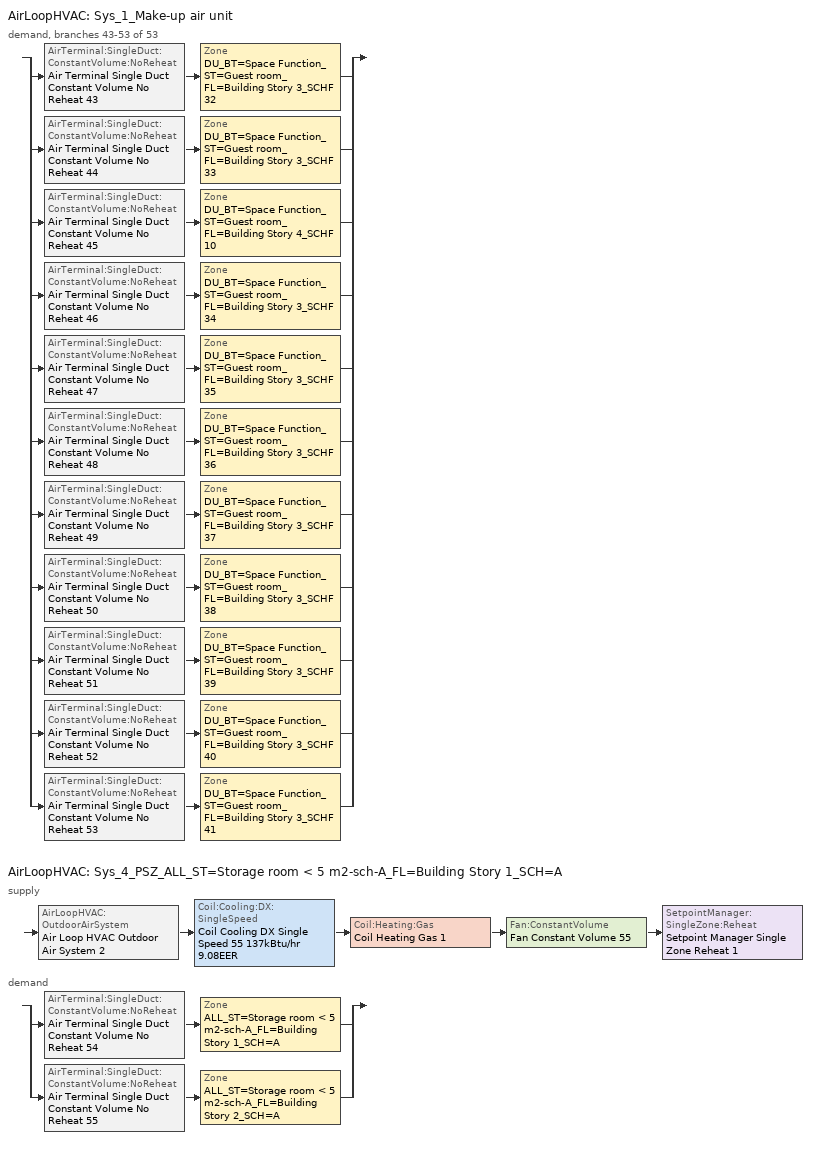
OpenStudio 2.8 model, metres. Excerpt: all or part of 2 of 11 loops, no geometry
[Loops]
AirLoopHVAC 'Sys_1_Make-up air unit'
 demand, branches 43-53 of 53: split
  | AirTerminal:SingleDuct:ConstantVolume:NoReheat 'Air Terminal Single Duct Constant Volume No Reheat 43' > Zone 'DU_BT=Space Function_ST=Guest room_FL=Building Story 3_SCHF 32'
  | AirTerminal:SingleDuct:ConstantVolume:NoReheat 'Air Terminal Single Duct Constant Volume No Reheat 44' > Zone 'DU_BT=Space Function_ST=Guest room_FL=Building Story 3_SCHF 33'
  | AirTerminal:SingleDuct:ConstantVolume:NoReheat 'Air Terminal Single Duct Constant Volume No Reheat 45' > Zone 'DU_BT=Space Function_ST=Guest room_FL=Building Story 4_SCHF 10'
  | AirTerminal:SingleDuct:ConstantVolume:NoReheat 'Air Terminal Single Duct Constant Volume No Reheat 46' > Zone 'DU_BT=Space Function_ST=Guest room_FL=Building Story 3_SCHF 34'
  | AirTerminal:SingleDuct:ConstantVolume:NoReheat 'Air Terminal Single Duct Constant Volume No Reheat 47' > Zone 'DU_BT=Space Function_ST=Guest room_FL=Building Story 3_SCHF 35'
  | AirTerminal:SingleDuct:ConstantVolume:NoReheat 'Air Terminal Single Duct Constant Volume No Reheat 48' > Zone 'DU_BT=Space Function_ST=Guest room_FL=Building Story 3_SCHF 36'
  | AirTerminal:SingleDuct:ConstantVolume:NoReheat 'Air Terminal Single Duct Constant Volume No Reheat 49' > Zone 'DU_BT=Space Function_ST=Guest room_FL=Building Story 3_SCHF 37'
  | AirTerminal:SingleDuct:ConstantVolume:NoReheat 'Air Terminal Single Duct Constant Volume No Reheat 50' > Zone 'DU_BT=Space Function_ST=Guest room_FL=Building Story 3_SCHF 38'
  | AirTerminal:SingleDuct:ConstantVolume:NoReheat 'Air Terminal Single Duct Constant Volume No Reheat 51' > Zone 'DU_BT=Space Function_ST=Guest room_FL=Building Story 3_SCHF 39'
  | AirTerminal:SingleDuct:ConstantVolume:NoReheat 'Air Terminal Single Duct Constant Volume No Reheat 52' > Zone 'DU_BT=Space Function_ST=Guest room_FL=Building Story 3_SCHF 40'
  | AirTerminal:SingleDuct:ConstantVolume:NoReheat 'Air Terminal Single Duct Constant Volume No Reheat 53' > Zone 'DU_BT=Space Function_ST=Guest room_FL=Building Story 3_SCHF 41'
AirLoopHVAC 'Sys_4_PSZ_ALL_ST=Storage room < 5 m2-sch-A_FL=Building Story 1_SCH=A'
 supply: AirLoopHVAC:OutdoorAirSystem 'Air Loop HVAC Outdoor Air System 2' > Coil:Cooling:DX:SingleSpeed 'Coil Cooling DX Single Speed 55 137kBtu/hr 9.08EER' > Coil:Heating:Gas 'Coil Heating Gas 1' > Fan:ConstantVolume 'Fan Constant Volume 55' > SetpointManager:SingleZone:Reheat 'Setpoint Manager Single Zone Reheat 1'
 demand: split
  | AirTerminal:SingleDuct:ConstantVolume:NoReheat 'Air Terminal Single Duct Constant Volume No Reheat 54' > Zone 'ALL_ST=Storage room < 5 m2-sch-A_FL=Building Story 1_SCH=A'
  | AirTerminal:SingleDuct:ConstantVolume:NoReheat 'Air Terminal Single Duct Constant Volume No Reheat 55' > Zone 'ALL_ST=Storage room < 5 m2-sch-A_FL=Building Story 2_SCH=A'
[Sizing:Zone] Zone Cooling Design Supply Air Temperature Input Method=SupplyAirTemperature; Zone Cooling Design Supply Air Temperature {C}=13; Zone Cooling Design Supply Air Temperature Difference {deltaC}=11.11; Zone Heating Design Supply Air Temperature Input Method=SupplyAirTemperature; Zone Heating Design Supply Air Temperature {C}=43; Zone Heating Design Supply Air Temperature Difference {deltaC}=11.11; Zone Cooling Design Supply Air Humidity Ratio {kg-H2O/kg-air}=0.0085; Zone Heating Design Supply Air Humidity Ratio {kg-H2O/kg-air}=0.008; Zone Heating Sizing Factor=1.3; Zone Cooling Sizing Factor=1.1; Cooling Design Air Flow Method=DesignDay; Heating Design Air Flow Method=DesignDay; Account for Dedicated Outdoor Air System=No; Dedicated Outdoor Air System Control Strategy=NeutralSupplyAir; Dedicated Outdoor Air Low Setpoint Temperature for Design {C}=autosize; Dedicated Outdoor Air High Setpoint Temperature for Design {C}=autosize
DU_BT=Space Function_ST=Guest room_FL=Building Story 3_SCHF 32; DU_BT=Space Function_ST=Guest room_FL=Building Story 3_SCHF 33; DU_BT=Space Function_ST=Guest room_FL=Building Story 4_SCHF 10; DU_BT=Space Function_ST=Guest room_FL=Building Story 3_SCHF 34; DU_BT=Space Function_ST=Guest room_FL=Building Story 3_SCHF 35; DU_BT=Space Function_ST=Guest room_FL=Building Story 3_SCHF 36; DU_BT=Space Function_ST=Guest room_FL=Building Story 3_SCHF 37; DU_BT=Space Function_ST=Guest room_FL=Building Story 3_SCHF 38; DU_BT=Space Function_ST=Guest room_FL=Building Story 3_SCHF 39; DU_BT=Space Function_ST=Guest room_FL=Building Story 3_SCHF 40; DU_BT=Space Function_ST=Guest room_FL=Building Story 3_SCHF 41; ALL_ST=Storage room < 5 m2-sch-A_FL=Building Story 1_SCH=A; ALL_ST=Storage room < 5 m2-sch-A_FL=Building Story 2_SCH=A
[Zone equipment]
DU_BT=Space Function_ST=Guest room_FL=Building Story 3_SCHF 32: DU_BT=Space Function_ST=Guest room_FL=Building Story 3_SCHF 32 PTAC, Zone HVAC Baseboard Convective Water 43, Air Terminal Single Duct Constant Volume No Reheat 43
DU_BT=Space Function_ST=Guest room_FL=Building Story 3_SCHF 33: DU_BT=Space Function_ST=Guest room_FL=Building Story 3_SCHF 33 PTAC, Zone HVAC Baseboard Convective Water 44, Air Terminal Single Duct Constant Volume No Reheat 44
DU_BT=Space Function_ST=Guest room_FL=Building Story 4_SCHF 10: DU_BT=Space Function_ST=Guest room_FL=Building Story 4_SCHF 10 PTAC, Zone HVAC Baseboard Convective Water 45, Air Terminal Single Duct Constant Volume No Reheat 45
DU_BT=Space Function_ST=Guest room_FL=Building Story 3_SCHF 34: DU_BT=Space Function_ST=Guest room_FL=Building Story 3_SCHF 34 PTAC, Zone HVAC Baseboard Convective Water 46, Air Terminal Single Duct Constant Volume No Reheat 46
DU_BT=Space Function_ST=Guest room_FL=Building Story 3_SCHF 35: DU_BT=Space Function_ST=Guest room_FL=Building Story 3_SCHF 35 PTAC, Zone HVAC Baseboard Convective Water 47, Air Terminal Single Duct Constant Volume No Reheat 47
DU_BT=Space Function_ST=Guest room_FL=Building Story 3_SCHF 36: DU_BT=Space Function_ST=Guest room_FL=Building Story 3_SCHF 36 PTAC, Zone HVAC Baseboard Convective Water 48, Air Terminal Single Duct Constant Volume No Reheat 48
DU_BT=Space Function_ST=Guest room_FL=Building Story 3_SCHF 37: DU_BT=Space Function_ST=Guest room_FL=Building Story 3_SCHF 37 PTAC, Zone HVAC Baseboard Convective Water 49, Air Terminal Single Duct Constant Volume No Reheat 49
DU_BT=Space Function_ST=Guest room_FL=Building Story 3_SCHF 38: DU_BT=Space Function_ST=Guest room_FL=Building Story 3_SCHF 38 PTAC, Zone HVAC Baseboard Convective Water 50, Air Terminal Single Duct Constant Volume No Reheat 50
DU_BT=Space Function_ST=Guest room_FL=Building Story 3_SCHF 39: DU_BT=Space Function_ST=Guest room_FL=Building Story 3_SCHF 39 PTAC, Zone HVAC Baseboard Convective Water 51, Air Terminal Single Duct Constant Volume No Reheat 51
DU_BT=Space Function_ST=Guest room_FL=Building Story 3_SCHF 40: DU_BT=Space Function_ST=Guest room_FL=Building Story 3_SCHF 40 PTAC, Zone HVAC Baseboard Convective Water 52, Air Terminal Single Duct Constant Volume No Reheat 52
DU_BT=Space Function_ST=Guest room_FL=Building Story 3_SCHF 41: DU_BT=Space Function_ST=Guest room_FL=Building Story 3_SCHF 41 PTAC, Zone HVAC Baseboard Convective Water 53, Air Terminal Single Duct Constant Volume No Reheat 53
ALL_ST=Storage room < 5 m2-sch-A_FL=Building Story 1_SCH=A: Air Terminal Single Duct Constant Volume No Reheat 54, Zone HVAC Baseboard Convective Water 54
ALL_ST=Storage room < 5 m2-sch-A_FL=Building Story 2_SCH=A: Air Terminal Single Duct Constant Volume No Reheat 55, Zone HVAC Baseboard Convective Water 55
[AirLoopHVAC]
Sys_4_PSZ_ALL_ST=Storage room < 5 m2-sch-A_FL=Building Story 1_SCH=A: Availability Schedule=Sys_4_PSZ_ALL_ST=Storage room < 5 m2-sch-A_FL=Building Story 1_SCH=A Occ Sch; Design Supply Air Flow Rate {m3/s}=AutoSize
[Sizing:System]
Sys_4_PSZ_ALL_ST=Storage room < 5 m2-sch-A_FL=Building Story 1_SCH=A: Type of Load to Size On=Sensible; Design Outdoor Air Flow Rate {m3/s}=Autosize; Central Heating Maximum System Air Flow Ratio=1; Preheat Design Temperature {C}=7; Preheat Design Humidity Ratio {kg-H2O/kg-Air}=0.008; Precool Design Temperature {C}=13; Precool Design Humidity Ratio {kg-H2O/kg-Air}=0.008; Central Cooling Design Supply Air Temperature {C}=13; Central Heating Design Supply Air Temperature {C}=43; Sizing Option=NonCoincident; 100% Outdoor Air in Cooling=No; 100% Outdoor Air in Heating=No; Central Cooling Design Supply Air Humidity Ratio {kg-H2O/kg-Air}=0.0085; Central Heating Design Supply Air Humidity Ratio {kg-H2O/kg-Air}=0.008; Cooling Design Air Flow Method=DesignDay; Cooling Design Air Flow Rate {m3/s}=0; Heating Design Air Flow Method=DesignDay; Heating Design Air Flow Rate {m3/s}=0; System Outdoor Air Method=ZoneSum; Zone Maximum Outdoor Air Fraction=1; Cooling Supply Air Flow Rate Per Floor Area {m3/s-m2}=0.00996765; Cooling Fraction of Autosized Cooling Supply Air Flow Rate=1; Cooling Supply Air Flow Rate Per Unit Cooling Capacity {m3/s-W}=3.94755e-05; Heating Supply Air Flow Rate Per Floor Area {m3/s-m2}=0.00996765; Heating Fraction of Autosized Heating Supply Air Flow Rate=1; Heating Fraction of Autosized Cooling Supply Air Flow Rate=1; Heating Supply Air Flow Rate Per Unit Heating Capacity {m3/s-W}=3.15882e-05; Cooling Design Capacity Method=CoolingDesignCapacity; Cooling Design Capacity {W}=autosize; Cooling Design Capacity Per Floor Area {W/m2}=234.7; Fraction of Autosized Cooling Design Capacity=1; Heating Design Capacity Method=HeatingDesignCapacity; Heating Design Capacity {W}=autosize; Heating Design Capacity Per Floor Area {W/m2}=157; Fraction of Autosized Heating Design Capacity=1; Central Cooling Capacity Control Method=OnOff
[Fan:ConstantVolume] Availability Schedule=Always On Discrete; Fan Total Efficiency=0.39975; Pressure Rise {Pa}=640; Maximum Flow Rate {m3/s}=AutoSize; Motor Efficiency=0.615
Fan Constant Volume 44; Fan Constant Volume 45; Fan Constant Volume 46; Fan Constant Volume 47; Fan Constant Volume 48; Fan Constant Volume 49; Fan Constant Volume 50; Fan Constant Volume 51; Fan Constant Volume 52; Fan Constant Volume 53; Fan Constant Volume 54; Fan Constant Volume 55
[Coil:Cooling:DX:SingleSpeed] Availability Schedule=Always On Discrete; Rated Total Cooling Capacity {W}=autosize; Rated Sensible Heat Ratio=autosize; Rated Air Flow Rate {m3/s}=autosize; Rated Evaporator Fan Power Per Volume Flow Rate {W/(m3/s)}=773.3; Total Cooling Capacity Function of Temperature Curve=DXCOOL-NECB2011-REF-CAPFT; Total Cooling Capacity Function of Flow Fraction Curve=DXCOOL-NECB2011-REF-CAPFFLOW; Energy Input Ratio Function of Temperature Curve=DXCOOL-NECB2011-REF-COOLEIRFT; Energy Input Ratio Function of Flow Fraction Curve=DXCOOL-NECB2011-REF-COOLEIRFFLOW; Part Load Fraction Correlation Curve=DXCOOL-NECB2011-REF-COOLPLFFPLR; Condenser Type=AirCooled; Evaporative Condenser Effectiveness=0; Evaporative Condenser Air Flow Rate {m3/s}=Autosize; Evaporative Condenser Pump Rated Power Consumption {W}=Autosize; Crankcase Heater Capacity {W}=0; Maximum Outdoor Dry-Bulb Temperature for Crankcase Heater Operation {C}=0; Basin Heater Capacity {W/K}=0; Basin Heater Setpoint Temperature {C}=10
Name | Rated COP {W/W}
Coil Cooling DX Single Speed 44 5kBtu/hr 11.0EER; Coil Cooling DX Single Speed 45 5kBtu/hr 11.0EER; Coil Cooling DX Single Speed 47 5kBtu/hr 11.0EER; Coil Cooling DX Single Speed 48 5kBtu/hr 11.0EER; Coil Cooling DX Single Speed 49 5kBtu/hr 11.0EER; Coil Cooling DX Single Speed 50 5kBtu/hr 11.0EER; Coil Cooling DX Single Speed 51 5kBtu/hr 11.0EER; Coil Cooling DX Single Speed 52 5kBtu/hr 11.0EER; Coil Cooling DX Single Speed 53 5kBtu/hr 11.0EER; Coil Cooling DX Single Speed 54 3kBtu/hr 11.0EER | 3.80183
Coil Cooling DX Single Speed 46 22kBtu/hr 9.3EER | 3.23448
Coil Cooling DX Single Speed 55 137kBtu/hr 9.08EER | 3.15956
[Controller:OutdoorAir]
Controller Outdoor Air 2: Minimum Outdoor Air Flow Rate {m3/s}=autosize; Maximum Outdoor Air Flow Rate {m3/s}=Autosize; Economizer Control Type=DifferentialEnthalpy; Economizer Control Action Type=ModulateFlow; Lockout Type=NoLockout; Minimum Limit Type=FixedMinimum; Minimum Outdoor Air Schedule=Sys_4_PSZ_ALL_ST=Storage room < 5 m2-sch-A_FL=Building Story 1_SCH=A Occ Sch; Controller Mechanical Ventilation=Controller Mechanical Ventilation 2; High Humidity Control=No; Heat Recovery Bypass Control Type=BypassWhenWithinEconomizerLimits
[Controller:MechanicalVentilation]
Controller Mechanical Ventilation 2: Availability Schedule=Always On Discrete; System Outdoor Air Method=ZoneSum
[AirLoopHVAC:OutdoorAirSystem]
Air Loop HVAC Outdoor Air System 2: Controller=Controller Outdoor Air 2
[Coil:Heating:Electric] Availability Schedule=ON_OFF_ALWAYS_OFF
Coil Heating Electric 43; Coil Heating Electric 44; Coil Heating Electric 45; Coil Heating Electric 46; Coil Heating Electric 47; Coil Heating Electric 48; Coil Heating Electric 49; Coil Heating Electric 50; Coil Heating Electric 51; Coil Heating Electric 52; Coil Heating Electric 53
[ZoneHVAC:PackagedTerminalAirConditioner] Availability Schedule=Always On Discrete; Supply Air Flow Rate During Cooling Operation {m3/s}=Autosize; Supply Air Flow Rate During Heating Operation {m3/s}=Autosize; Supply Air Flow Rate When No Cooling or Heating is Needed {m3/s}=Autosize; Outdoor Air Flow Rate During Cooling Operation {m3/s}=1e-05; Outdoor Air Flow Rate During Heating Operation {m3/s}=1e-05; Outdoor Air Flow Rate When No Cooling or Heating is Needed {m3/s}=1e-05; Fan Placement=DrawThrough
Name | Supply Air Fan | Heating Coil | Cooling Coil
DU_BT=Space Function_ST=Guest room_FL=Building Story 3_SCHF 32 PTAC | Fan Constant Volume 44 | Coil Heating Electric 43 | Coil Cooling DX Single Speed 44 5kBtu/hr 11.0EER
DU_BT=Space Function_ST=Guest room_FL=Building Story 3_SCHF 33 PTAC | Fan Constant Volume 45 | Coil Heating Electric 44 | Coil Cooling DX Single Speed 45 5kBtu/hr 11.0EER
DU_BT=Space Function_ST=Guest room_FL=Building Story 4_SCHF 10 PTAC | Fan Constant Volume 46 | Coil Heating Electric 45 | Coil Cooling DX Single Speed 46 22kBtu/hr 9.3EER
DU_BT=Space Function_ST=Guest room_FL=Building Story 3_SCHF 34 PTAC | Fan Constant Volume 47 | Coil Heating Electric 46 | Coil Cooling DX Single Speed 47 5kBtu/hr 11.0EER
DU_BT=Space Function_ST=Guest room_FL=Building Story 3_SCHF 35 PTAC | Fan Constant Volume 48 | Coil Heating Electric 47 | Coil Cooling DX Single Speed 48 5kBtu/hr 11.0EER
DU_BT=Space Function_ST=Guest room_FL=Building Story 3_SCHF 36 PTAC | Fan Constant Volume 49 | Coil Heating Electric 48 | Coil Cooling DX Single Speed 49 5kBtu/hr 11.0EER
DU_BT=Space Function_ST=Guest room_FL=Building Story 3_SCHF 37 PTAC | Fan Constant Volume 50 | Coil Heating Electric 49 | Coil Cooling DX Single Speed 50 5kBtu/hr 11.0EER
DU_BT=Space Function_ST=Guest room_FL=Building Story 3_SCHF 38 PTAC | Fan Constant Volume 51 | Coil Heating Electric 50 | Coil Cooling DX Single Speed 51 5kBtu/hr 11.0EER
DU_BT=Space Function_ST=Guest room_FL=Building Story 3_SCHF 39 PTAC | Fan Constant Volume 52 | Coil Heating Electric 51 | Coil Cooling DX Single Speed 52 5kBtu/hr 11.0EER
DU_BT=Space Function_ST=Guest room_FL=Building Story 3_SCHF 40 PTAC | Fan Constant Volume 53 | Coil Heating Electric 52 | Coil Cooling DX Single Speed 53 5kBtu/hr 11.0EER
DU_BT=Space Function_ST=Guest room_FL=Building Story 3_SCHF 41 PTAC | Fan Constant Volume 54 | Coil Heating Electric 53 | Coil Cooling DX Single Speed 54 3kBtu/hr 11.0EER
[AirTerminal:SingleDuct:ConstantVolume:NoReheat] Availability Schedule=Always On Discrete; Maximum Air Flow Rate {m3/s}=AutoSize
Air Terminal Single Duct Constant Volume No Reheat 43; Air Terminal Single Duct Constant Volume No Reheat 44; Air Terminal Single Duct Constant Volume No Reheat 45; Air Terminal Single Duct Constant Volume No Reheat 46; Air Terminal Single Duct Constant Volume No Reheat 47; Air Terminal Single Duct Constant Volume No Reheat 48; Air Terminal Single Duct Constant Volume No Reheat 49; Air Terminal Single Duct Constant Volume No Reheat 50; Air Terminal Single Duct Constant Volume No Reheat 51; Air Terminal Single Duct Constant Volume No Reheat 52; Air Terminal Single Duct Constant Volume No Reheat 53; Air Terminal Single Duct Constant Volume No Reheat 54; Air Terminal Single Duct Constant Volume No Reheat 55
[Coil:Heating:Gas]
Coil Heating Gas 1: Availability Schedule=Always On Discrete; Gas Burner Efficiency=0.81; Nominal Capacity {W}=AutoSize; Parasitic Electric Load {W}=0; Part Load Fraction Correlation Curve=FURNACE-EFFPLR-NECB2011; Parasitic Gas Load {W}=0
[SetpointManager:SingleZone:Reheat]
Setpoint Manager Single Zone Reheat 1: Minimum Supply Air Temperature {C}=13; Maximum Supply Air Temperature {C}=43; Control Zone=ALL_ST=Storage room < 5 m2-sch-A_FL=Building Story 1_SCH=A
[Schedule:Ruleset]
Name | Default Day Schedule | Summer Design Day Schedule | Winter Design Day Schedule
ON_OFF_ALWAYS_OFF | Schedule Day 3
Sys_4_PSZ_ALL_ST=Storage room < 5 m2-sch-A_FL=Building Story 1_SCH=A Occ Sch | Sys_4_PSZ_ALL_ST=Storage room < 5 m2-sch-A_FL=Building Story 1_SCH=A Occ Sch Default | Sys_4_PSZ_ALL_ST=Storage room < 5 m2-sch-A_FL=Building Story 1_SCH=A Occ Sch Summer Design Day | Sys_4_PSZ_ALL_ST=Storage room < 5 m2-sch-A_FL=Building Story 1_SCH=A Occ Sch Winter Design Day
[Schedule:Day]
Schedule Day 3; wkdON_OFF_ALWAYS_OFF 1; satON_OFF_ALWAYS_OFF 1; sunON_OFF_ALWAYS_OFF 1: 1, 0, 0, 2, 0, 0, 3, 0, 0, 4, 0, 0, 5, 0, 0, 6, 0, 0, 7, 0, 0, 8, 0, 0, 9, 0, 0, 10, 0, 0, 11, 0, 0, 12, 0, 0, 13, 0, 0, 14, 0, 0, 15, 0, 0, 16, 0, 0, 17, 0, 0, 18, 0, 0, 19, 0, 0, 20, 0, 0, 21, 0, 0, 22, 0, 0, 23, 0, 0, 24, 0, 0
Sys_4_PSZ_ALL_ST=Storage room < 5 m2-sch-A_FL=Building Story 1_SCH=A Occ Sch Default: 8, 0, 0, 19, 0, 1, 24, 0, 0
Sys_4_PSZ_ALL_ST=Storage room < 5 m2-sch-A_FL=Building Story 1_SCH=A Occ Sch Winter Design Day; Sys_4_PSZ_ALL_ST=Storage room < 5 m2-sch-A_FL=Building Story 1_SCH=A Occ Sch Summer Design Day: 24, 0, 1
Sys_4_PSZ_ALL_ST=Storage room < 5 m2-sch-A_FL=Building Story 1_SCH=A Occ Sch Sunday: 24, 0, 0
[Schedule:Rule] Date Specification Type=DateRange; Start Month=1; Start Day=1; End Month=12; End Day=31
Name | Schedule Ruleset | Rule Order | Day Schedule | Apply Sunday | Apply Monday | Apply Tuesday | Apply Wednesday | Apply Thursday | Apply Friday | Apply Saturday
wkdON_OFF_ALWAYS_OFF rule | ON_OFF_ALWAYS_OFF | 2 | wkdON_OFF_ALWAYS_OFF 1 | No | Yes | Yes | Yes | Yes | Yes | No
satON_OFF_ALWAYS_OFFrule | ON_OFF_ALWAYS_OFF | 1 | satON_OFF_ALWAYS_OFF 1 | No | No | No | No | No | No | Yes
sunON_OFF_ALWAYS_OFFrule | ON_OFF_ALWAYS_OFF | 0 | sunON_OFF_ALWAYS_OFF 1 | Yes | No | No | No | No | No | No
Sys_4_PSZ_ALL_ST=Storage room < 5 m2-sch-A_FL=Building Story 1_SCH=A Occ Sch Sunday Rule | Sys_4_PSZ_ALL_ST=Storage room < 5 m2-sch-A_FL=Building Story 1_SCH=A Occ Sch | 0 | Sys_4_PSZ_ALL_ST=Storage room < 5 m2-sch-A_FL=Building Story 1_SCH=A Occ Sch Sunday | Yes |  |  |  |  |  | Yes
[Schedule:Constant]
Always On Discrete: Value=1
[Curve:Biquadratic] Minimum Value of x=13; Maximum Value of x=24; Minimum Value of y=24; Maximum Value of y=46
Name | Coefficient1 Constant | Coefficient2 x | Coefficient3 x**2 | Coefficient4 y | Coefficient5 y**2 | Coefficient6 x*y
DXCOOL-NECB2011-REF-CAPFT | 0.867905 | 0.0142459 | 0.00055436 | -0.0075575 | 3.3e-05 | -0.0001918
DXCOOL-NECB2011-REF-COOLEIRFT | 0.116936 | 0.0284933 | -0.0004112 | 0.0214108 | 0.00016103 | -0.0006791
[Curve:Quadratic] Coefficient1 Constant=1; Coefficient2 x=0; Coefficient3 x**2=0; Minimum Value of x=0; Maximum Value of x=1
DXCOOL-NECB2011-REF-CAPFFLOW; DXCOOL-NECB2011-REF-COOLEIRFFLOW
[Curve:Cubic] Maximum Value of x=1
Name | Coefficient1 Constant | Coefficient2 x | Coefficient3 x**2 | Coefficient4 x**3 | Minimum Value of x
DXCOOL-NECB2011-REF-COOLPLFFPLR | 0.0277 | 4.9151 | -8.184 | 4.2702 | 0.7
FURNACE-EFFPLR-NECB2011 | 0.7277 | 1.0667 | -1.5174 | 0.7282 | 0
